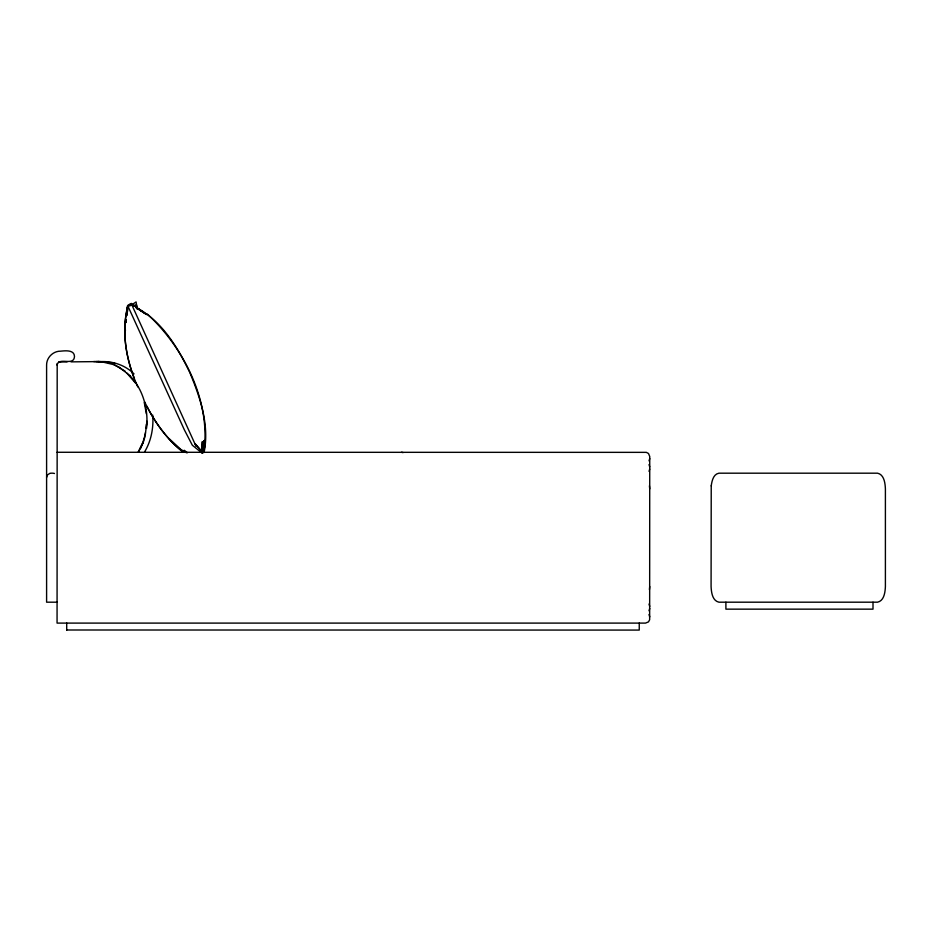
<?xml version="1.0" encoding="UTF-8"?>
<svg xmlns="http://www.w3.org/2000/svg" width="932" height="932" viewBox="0 0 932 932"><rect width="100%" height="100%" fill="white"/><g stroke="black" fill="none" stroke-linecap="round" stroke-linejoin="round"><path stroke-width="1.4" d="M202.023 452.474L202.314 441.652L201.778 452.894M127.649 311.206L127.859 306.034L130.34 305.731M57.062 365.123C58.693 356.49 74.012 366.719 74.49 356.397C74.292 349.547 64.856 350.758 60.545 351.178C53.089 351.014 46.449 357.667 46.6 365.123L46.6 602.188L57.062 602.188M146.196 428.417L146.475 424.083M145.206 435.465L146.941 421.194M146.557 428.417C148.363 411.804 144.402 394.283 134.29 380.804M126.309 319.711L126.041 322.542L126.344 319.769M126.705 315.459L127.637 305.556L130.538 303.681L131.202 304.251M204.026 452.137L204.294 449.271M204.562 446.393L204.842 443.527M46.6 477.37L47.311 475.052L49.967 473.27M649.732 458.556L649.022 460.874M649.732 469.006L649.022 471.336M649.429 589.56L649.732 586.496M649.732 608.456L649.022 610.786M126.775 315.575L127.637 305.556M204.225 449.282L203.898 451.973C210.958 401.296 184.082 347.997 147.431 314.131M204.562 446.603L205.052 442.572L203.805 452.218M202.197 453.15L203.77 441.081L202.139 452.393L204.516 440.463M203.689 451.775L204.061 449.014M127.789 305.801C121.847 329.788 125.331 354.917 134.045 377.763M202.221 452.684L204.236 440.65L202.174 452.067M204.073 452.463C209.63 425.097 200.17 397.382 189.709 372.334C177.441 346.984 161.853 320.899 136.072 307.467M144.949 435.465L145.439 432.646M144.542 436.817L142.957 442.199L138.251 451.985M138.519 451.985L143.318 442.199L145.31 435.465M140.534 448.513L143.225 442.199M144.553 451.985C151.205 441.022 153.663 427.823 152.743 415.113M201.242 452.404L192.341 445.24L184.338 429.803L127.964 306.22L131.319 303.739L146.604 314.585L136.084 307.7M132.81 304.123L136.095 301.921L137.086 308.713M132.822 305.428L136.538 304.962L137.121 308.958M58.599 362.024L67.081 361.919M70.972 361.861L102.695 361.558C114.205 361.476 125.808 365.682 134.01 373.883M93.701 361.558L100.691 361.686M96.415 361.558L98.978 361.546M114.554 362.909L102.671 361.966M57.062 452.276L646.365 452.358L648.497 453.5L649.732 456.459L649.651 619.733L648.497 621.877L645.538 623.1L57.062 623.1L57.19 363.48M50.782 473.188L52.879 473.188M66.708 629.997L639.247 630.079L639.247 623.1M98.419 361.546L100.982 361.686M401.506 452.276L403.102 452.591M100.423 361.686L102.963 361.966M102.404 361.966L114.391 364.796L125.179 371.216M53.695 473.27L54.475 473.514M114.03 364.796L119.844 367.581M185.305 451.915L182.975 450.552L186.482 452.777M131.412 304.636L133.742 306.057L131.412 304.636L131.319 303.739L196.151 446.498M137.004 308.084L143.971 312.674L136.165 307.443M119.576 367.581L130.014 375.654M184.233 450.261L187.507 452.777M182.963 451.915C166.211 438.692 153.873 420.88 144.611 401.82M126.752 372.998L135.548 383.122M168.96 438.471L181.845 450.354M182.521 451.659C167.434 439.426 155.644 423.699 146.941 406.399M202.302 452.078L195.114 443.783L203.048 452.94M129.921 375.654L134.383 380.804M127.882 307.094L128.418 307.91M649.022 464.59L649.732 466.92M649.022 604.041L649.732 606.371M649.022 614.503L649.732 616.833M131.261 303.343L132.367 305.521M137.773 386.908C126.67 361.721 120.706 333.225 127.94 306.104L127.964 306.22M144.25 402.449L146.382 413.901M649.429 485.817L649.732 488.881M873.004 602.188L873.004 609.155L725.9 609.155L725.9 602.188M66.708 623.019L66.708 630.079M711.233 485.817L711.081 586.496C711.337 592.146 712.293 600.744 718.933 602.188L877.56 602.188C884.2 600.744 885.144 592.146 885.4 586.496L885.4 488.881C885.144 483.23 884.2 474.644 877.56 473.188L718.933 473.188C713.306 474.143 711.897 481.063 711.233 485.817M184.676 451.787L182.253 450.436L184.676 451.799M184.851 451.845L182.451 450.494L184.862 451.88M125.354 330.732L125.226 326.689L125.354 330.685"/></g></svg>
